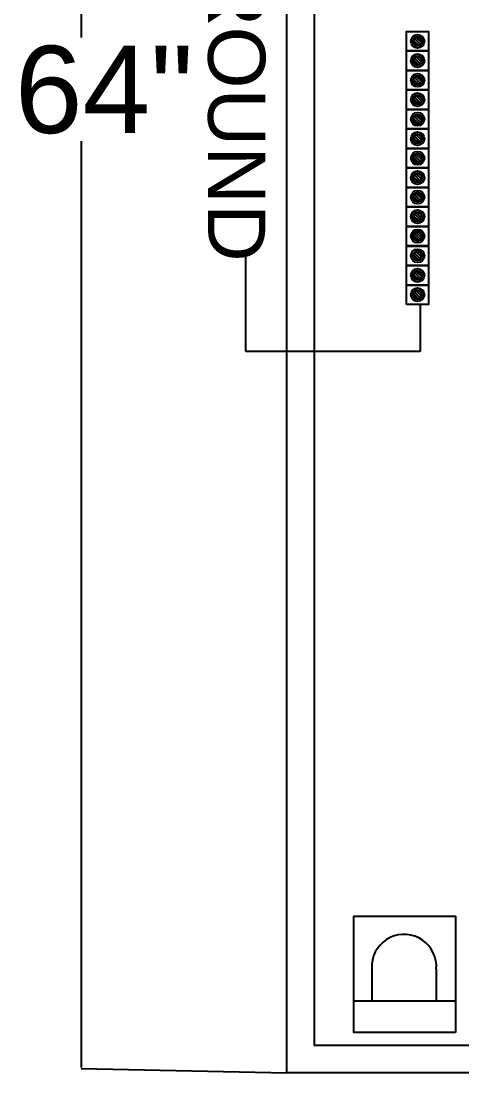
# Model space of a CAD drawing. Header units: inches. Extents: x 18739 to 22272, y 3658 to 7913.
# Drawn here: x 18958.3 to 19014.7, y 7634.5 to 7769.1 of the extents above; entities that cross this region are included whole.
import ezdxf

# ---------------------------------------------------------------- set-up
doc = ezdxf.new("R2010")
doc.units = ezdxf.units.IN
doc.header["$MEASUREMENT"] = 0
doc.layers.add('ENCLOSRURE', color=7, linetype='Continuous', lineweight=20)
doc.styles.get("Standard").update_dxf_attribs({"font": 'arial.ttf'})

msp = doc.modelspace()

# ---------------------------------------------------------------- hatches: boundary and pattern name
at = {"layer": 'ENCLOSRURE', "lineweight": -3}
h = msp.add_hatch(color=256, dxfattribs=at)
h.dxf.hatch_style = 1
h.paths.add_polyline_path([(19009.06308, 7767.15388, 1), (19009.06308, 7765.90919, 1)])
h.paths.add_polyline_path([(19009.06308, 7767.04788, 1), (19009.06308, 7766.01519, 1)], flags=16)
h = msp.add_hatch(dxfattribs=at)
h.set_pattern_fill('ANSI31', color=256, scale=1.985955, angle=-270)
h.set_pattern_definition([(135, (16845.0846, 5036.19474), (-0.175535246, -0.175535246), [])])
h.paths.add_polyline_path([(19009.06308, 7767.04788, 1), (19009.06308, 7766.01519, 1)])
h = msp.add_hatch(color=256, dxfattribs=at)
h.dxf.hatch_style = 1
h.paths.add_polyline_path([(19009.06308, 7764.6596, 1), (19009.06308, 7763.41491, 1)])
h.paths.add_polyline_path([(19009.06308, 7764.5536, 1), (19009.06308, 7763.52091, 1)], flags=16)
h = msp.add_hatch(dxfattribs=at)
h.set_pattern_fill('ANSI31', color=256, scale=1.985955, angle=-270)
h.set_pattern_definition([(135, (16845.0846, 5033.70046), (-0.175535246, -0.175535246), [])])
h.paths.add_polyline_path([(19009.06308, 7764.5536, 1), (19009.06308, 7763.52091, 1)])
h = msp.add_hatch(color=256, dxfattribs=at)
h.dxf.hatch_style = 1
h.paths.add_polyline_path([(19009.06308, 7762.16533, 1), (19009.06308, 7760.92064, 1)])
h.paths.add_polyline_path([(19009.06308, 7762.05933, 1), (19009.06308, 7761.02664, 1)], flags=16)
h = msp.add_hatch(dxfattribs=at)
h.set_pattern_fill('ANSI31', color=256, scale=1.985955, angle=-270)
h.set_pattern_definition([(135, (16845.0846, 5031.20618), (-0.175535246, -0.175535246), [])])
h.paths.add_polyline_path([(19009.06308, 7762.05933, 1), (19009.06308, 7761.02664, 1)])
h = msp.add_hatch(color=256, dxfattribs=at)
h.dxf.hatch_style = 1
h.paths.add_polyline_path([(19009.06308, 7759.67105, 1), (19009.06308, 7758.42636, 1)])
h.paths.add_polyline_path([(19009.06308, 7759.56505, 1), (19009.06308, 7758.53236, 1)], flags=16)
h = msp.add_hatch(dxfattribs=at)
h.set_pattern_fill('ANSI31', color=256, scale=1.985955, angle=-270)
h.set_pattern_definition([(135, (16845.0846, 5028.7119), (-0.175535246, -0.175535246), [])])
h.paths.add_polyline_path([(19009.06308, 7759.56505, 1), (19009.06308, 7758.53236, 1)])
h = msp.add_hatch(color=256, dxfattribs=at)
h.dxf.hatch_style = 1
h.paths.add_polyline_path([(19009.06308, 7757.17677, 1), (19009.06308, 7755.93209, 1)])
h.paths.add_polyline_path([(19009.06308, 7757.07078, 1), (19009.06308, 7756.03809, 1)], flags=16)
h = msp.add_hatch(dxfattribs=at)
h.set_pattern_fill('ANSI31', color=256, scale=1.985955, angle=-270)
h.set_pattern_definition([(135, (16845.0846, 5026.21763), (-0.175535246, -0.175535246), [])])
h.paths.add_polyline_path([(19009.06308, 7757.07078, 1), (19009.06308, 7756.03809, 1)])
h = msp.add_hatch(color=256, dxfattribs=at)
h.dxf.hatch_style = 1
h.paths.add_polyline_path([(19009.06308, 7754.6825, 1), (19009.06308, 7753.43781, 1)])
h.paths.add_polyline_path([(19009.06308, 7754.5765, 1), (19009.06308, 7753.54381, 1)], flags=16)
h = msp.add_hatch(dxfattribs=at)
h.set_pattern_fill('ANSI31', color=256, scale=1.985955, angle=-270)
h.set_pattern_definition([(135, (16845.0846, 5023.72336), (-0.175535246, -0.175535246), [])])
h.paths.add_polyline_path([(19009.06308, 7754.5765, 1), (19009.06308, 7753.54381, 1)])
h = msp.add_hatch(color=256, dxfattribs=at)
h.dxf.hatch_style = 1
h.paths.add_polyline_path([(19009.06308, 7752.18822, 1), (19009.06308, 7750.94354, 1)])
h.paths.add_polyline_path([(19009.06308, 7752.08223, 1), (19009.06308, 7751.04954, 1)], flags=16)
h = msp.add_hatch(dxfattribs=at)
h.set_pattern_fill('ANSI31', color=256, scale=1.985955, angle=-270)
h.set_pattern_definition([(135, (16845.0846, 5021.22908), (-0.175535246, -0.175535246), [])])
h.paths.add_polyline_path([(19009.06308, 7752.08223, 1), (19009.06308, 7751.04954, 1)])
h = msp.add_hatch(color=256, dxfattribs=at)
h.dxf.hatch_style = 1
h.paths.add_polyline_path([(19009.06308, 7749.69395, 1), (19009.06308, 7748.44926, 1)])
h.paths.add_polyline_path([(19009.06308, 7749.58795, 1), (19009.06308, 7748.55526, 1)], flags=16)
h = msp.add_hatch(dxfattribs=at)
h.set_pattern_fill('ANSI31', color=256, scale=1.985955, angle=-270)
h.set_pattern_definition([(135, (16845.0846, 5018.7348), (-0.175535246, -0.175535246), [])])
h.paths.add_polyline_path([(19009.06308, 7749.58795, 1), (19009.06308, 7748.55526, 1)])
h = msp.add_hatch(color=256, dxfattribs=at)
h.dxf.hatch_style = 1
h.paths.add_polyline_path([(19009.06308, 7747.19967, 1), (19009.06308, 7745.95499, 1)])
h.paths.add_polyline_path([(19009.06308, 7747.09367, 1), (19009.06308, 7746.06098, 1)], flags=16)
h = msp.add_hatch(dxfattribs=at)
h.set_pattern_fill('ANSI31', color=256, scale=1.985955, angle=-270)
h.set_pattern_definition([(135, (16845.0846, 5016.24053), (-0.175535246, -0.175535246), [])])
h.paths.add_polyline_path([(19009.06308, 7747.09367, 1), (19009.06308, 7746.06098, 1)])
h = msp.add_hatch(color=256, dxfattribs=at)
h.dxf.hatch_style = 1
h.paths.add_polyline_path([(19009.06308, 7744.7054, 1), (19009.06308, 7743.46071, 1)])
h.paths.add_polyline_path([(19009.06308, 7744.5994, 1), (19009.06308, 7743.56671, 1)], flags=16)
h = msp.add_hatch(dxfattribs=at)
h.set_pattern_fill('ANSI31', color=256, scale=1.985955, angle=-270)
h.set_pattern_definition([(135, (16845.0846, 5013.74626), (-0.175535246, -0.175535246), [])])
h.paths.add_polyline_path([(19009.06308, 7744.5994, 1), (19009.06308, 7743.56671, 1)])
h = msp.add_hatch(color=256, dxfattribs=at)
h.dxf.hatch_style = 1
h.paths.add_polyline_path([(19009.06308, 7742.21112, 1), (19009.06308, 7740.96644, 1)])
h.paths.add_polyline_path([(19009.06308, 7742.10512, 1), (19009.06308, 7741.07243, 1)], flags=16)
h = msp.add_hatch(dxfattribs=at)
h.set_pattern_fill('ANSI31', color=256, scale=1.985955, angle=-270)
h.set_pattern_definition([(135, (16845.0846, 5011.25198), (-0.175535246, -0.175535246), [])])
h.paths.add_polyline_path([(19009.06308, 7742.10512, 1), (19009.06308, 7741.07243, 1)])
h = msp.add_hatch(color=256, dxfattribs=at)
h.dxf.hatch_style = 1
h.paths.add_polyline_path([(19009.06308, 7739.69918, 1), (19009.06308, 7738.45449, 1)])
h.paths.add_polyline_path([(19009.06308, 7739.59318, 1), (19009.06308, 7738.56049, 1)], flags=16)
h = msp.add_hatch(dxfattribs=at)
h.set_pattern_fill('ANSI31', color=256, scale=1.985955, angle=-270)
h.set_pattern_definition([(135, (16845.0846, 5008.74003), (-0.175535246, -0.175535246), [])])
h.paths.add_polyline_path([(19009.06308, 7739.59318, 1), (19009.06308, 7738.56049, 1)])
h = msp.add_hatch(color=256, dxfattribs=at)
h.dxf.hatch_style = 1
h.paths.add_polyline_path([(19009.06308, 7737.2049, 1), (19009.06308, 7735.96021, 1)])
h.paths.add_polyline_path([(19009.06308, 7737.0989, 1), (19009.06308, 7736.06621, 1)], flags=16)
h = msp.add_hatch(dxfattribs=at)
h.set_pattern_fill('ANSI31', color=256, scale=1.985955, angle=-270)
h.set_pattern_definition([(135, (16845.0846, 5006.24576), (-0.175535246, -0.175535246), [])])
h.paths.add_polyline_path([(19009.06308, 7737.0989, 1), (19009.06308, 7736.06621, 1)])
h = msp.add_hatch(color=256, dxfattribs=at)
h.dxf.hatch_style = 1
h.paths.add_polyline_path([(19009.06308, 7734.71062, 1), (19009.06308, 7733.46594, 1)])
h.paths.add_polyline_path([(19009.06308, 7734.60463, 1), (19009.06308, 7733.57194, 1)], flags=16)
h = msp.add_hatch(dxfattribs=at)
h.set_pattern_fill('ANSI31', color=256, scale=1.985955, angle=-270)
h.set_pattern_definition([(135, (16845.0846, 5003.75148), (-0.175535246, -0.175535246), [])])
h.paths.add_polyline_path([(19009.06308, 7734.60463, 1), (19009.06308, 7733.57194, 1)])

# ---------------------------------------------------------------- linework, layer by layer
at = {"color": 251, "true_color": 0x636466}
for p, q in [((18965.9721, 7882.30187), (18965.9721, 7767.00074)), ((18965.9721, 7753.75004), (18965.9721, 7635.19596)), ((18965.9721, 7635.07465), (18992.32951, 7634.51866))]:
    msp.add_line(p, q, dxfattribs=at)
at = {"color": 0}
for p, q in [((19003.20589, 7648.41941), (19003.20589, 7643.72273)), ((19011.45811, 7647.76116), (19011.45811, 7643.70903)), ((19000.91179, 7643.71428), (19013.92277, 7643.71428))]:
    msp.add_line(p, q, dxfattribs=at)
for points in [[(18992.32951, 7882.30187), (19116.72295, 7882.30187), (19116.72295, 7634.49022), (18992.32951, 7634.49022)], [(18995.84621, 7878.78517), (19113.20625, 7878.78517), (19113.20625, 7638.00691), (18995.84621, 7638.00691)]]:
    msp.add_lwpolyline(points, close=True)
msp.add_lwpolyline([(19013.92724, 7639.6483), (19000.91278, 7639.6483), (19000.91278, 7654.55309), (19013.92724, 7654.55309)], close=True, dxfattribs=at)
msp.add_arc((19007.33204, 7648.09079), 4.13921, 355.4324024, 175.4463823, dxfattribs=at)
at = {"layer": 'ENCLOSRURE', "color": 252, "lineweight": -3}
for p, q in [((18987.07612, 7726.83869), (18987.07612, 7738.91018)), ((19009.40223, 7732.86308), (19009.40223, 7726.83869)), ((19009.40223, 7726.83869), (18987.04987, 7726.83869))]:
    msp.add_line(p, q, dxfattribs=at)
at = {"layer": 'ENCLOSRURE', "lineweight": -3}
for points in [[(19007.6547, 7765.2844), (19007.6547, 7767.77867), (19010.44205, 7767.77867), (19010.44205, 7765.2844)], [(19007.6547, 7762.79012), (19007.6547, 7765.2844), (19010.44205, 7765.2844), (19010.44205, 7762.79012)], [(19007.6547, 7760.29584), (19007.6547, 7762.79012), (19010.44205, 7762.79012), (19010.44205, 7760.29584)], [(19007.6547, 7757.80157), (19007.6547, 7760.29584), (19010.44205, 7760.29584), (19010.44205, 7757.80157)], [(19007.6547, 7755.30729), (19007.6547, 7757.80157), (19010.44205, 7757.80157), (19010.44205, 7755.30729)], [(19007.6547, 7752.81302), (19007.6547, 7755.30729), (19010.44205, 7755.30729), (19010.44205, 7752.81302)], [(19007.6547, 7750.31874), (19007.6547, 7752.81302), (19010.44205, 7752.81302), (19010.44205, 7750.31874)], [(19007.6547, 7747.82447), (19007.6547, 7750.31874), (19010.44205, 7750.31874), (19010.44205, 7747.82447)], [(19007.6547, 7745.33019), (19007.6547, 7747.82447), (19010.44205, 7747.82447), (19010.44205, 7745.33019)], [(19007.6547, 7742.83592), (19007.6547, 7745.33019), (19010.44205, 7745.33019), (19010.44205, 7742.83592)], [(19007.6547, 7740.34164), (19007.6547, 7742.83592), (19010.44205, 7742.83592), (19010.44205, 7740.34164)], [(19007.6547, 7737.82969), (19007.6547, 7740.32397), (19010.44205, 7740.32397), (19010.44205, 7737.82969)], [(19007.6547, 7735.33542), (19007.6547, 7737.82969), (19010.44205, 7737.82969), (19010.44205, 7735.33542)], [(19007.6547, 7732.84114), (19007.6547, 7735.33542), (19010.44205, 7735.33542), (19010.44205, 7732.84114)]]:
    msp.add_lwpolyline(points, close=True, dxfattribs=at)
for centre, radius in [((19009.06308, 7766.53153), 0.86524), ((19009.06308, 7766.53153), 0.62234), ((19009.06308, 7766.53153), 0.51635), ((19009.06308, 7764.03726), 0.86524), ((19009.06308, 7764.03726), 0.62234), ((19009.06308, 7764.03726), 0.51635), ((19009.06308, 7761.54298), 0.86524), ((19009.06308, 7761.54298), 0.62234), ((19009.06308, 7761.54298), 0.51635), ((19009.06308, 7759.04871), 0.86524), ((19009.06308, 7759.04871), 0.62234), ((19009.06308, 7759.04871), 0.51635), ((19009.06308, 7756.55443), 0.86524), ((19009.06308, 7756.55443), 0.62234), ((19009.06308, 7756.55443), 0.51635), ((19009.06308, 7754.06016), 0.86524), ((19009.06308, 7754.06016), 0.62234), ((19009.06308, 7754.06016), 0.51635), ((19009.06308, 7751.56588), 0.86524), ((19009.06308, 7751.56588), 0.62234), ((19009.06308, 7751.56588), 0.51635), ((19009.06308, 7749.0716), 0.86524), ((19009.06308, 7749.0716), 0.62234), ((19009.06308, 7749.0716), 0.51635), ((19009.06308, 7746.57733), 0.86524), ((19009.06308, 7746.57733), 0.62234), ((19009.06308, 7746.57733), 0.51635), ((19009.06308, 7744.08305), 0.86524), ((19009.06308, 7744.08305), 0.62234), ((19009.06308, 7744.08305), 0.51635), ((19009.06308, 7741.58878), 0.86524), ((19009.06308, 7741.58878), 0.62234), ((19009.06308, 7741.58878), 0.51635), ((19009.06308, 7739.07683), 0.86524), ((19009.06308, 7739.07683), 0.62234), ((19009.06308, 7739.07683), 0.51635), ((19009.06308, 7736.58256), 0.86524), ((19009.06308, 7736.58256), 0.62234), ((19009.06308, 7736.58256), 0.51635), ((19009.06308, 7734.08828), 0.86524), ((19009.06308, 7734.08828), 0.62234), ((19009.06308, 7734.08828), 0.51635)]:
    msp.add_circle(centre, radius, dxfattribs=at)

# ---------------------------------------------------------------- texts
at = {"layer": 'ENCLOSRURE', "color": 0, "lineweight": -3}
msp.add_text('GROUND', height=7.319438, rotation=270, dxfattribs=at).set_placement((18982.23586, 7783.75656))
at = {"layer": 'ENCLOSRURE', "lineweight": -3}
msp.add_text('64"', height=11.164707, dxfattribs=at).set_placement((18957.48468, 7754.78528))

doc.saveas('drawing.dxf')
